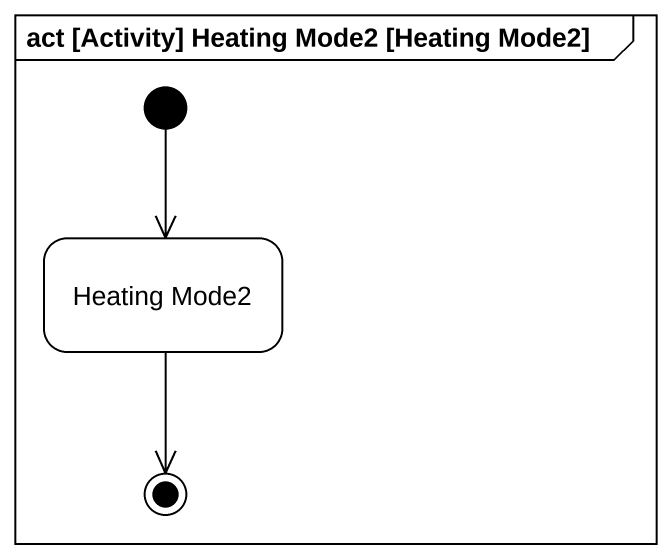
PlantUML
@startuml
mainframe act [Activity] Heating Mode2 [Heating Mode2]
hide empty description
state "Heating Mode2" as Heating_Mode2
[*] --> Heating_Mode2
Heating_Mode2 --> [*]
@enduml
